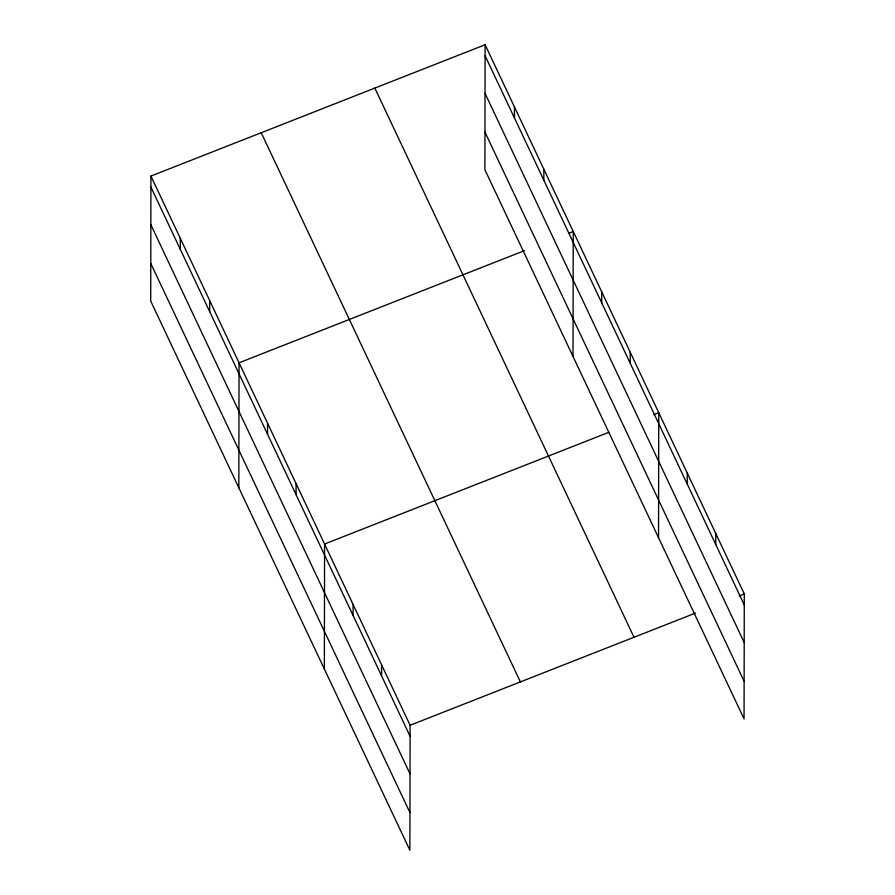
<?xml version="1.0" encoding="UTF-8"?>
<svg xmlns="http://www.w3.org/2000/svg" width="895" height="895" viewBox="0 0 895 895"><rect width="100%" height="100%" fill="white"/><g stroke="black" fill="none" stroke-linecap="round" stroke-linejoin="round"><path stroke-width="1.34" d="M150.931 176.08L150.718 301.078L409.888 850.25L410.1 725.252L150.931 176.08L485.112 44.75L744.282 593.922L744.069 718.92L484.9 169.748L485.112 44.75M180.287 249.325L180.309 238.327M209.665 311.572L209.676 300.563M238.831 487.797L239.054 362.799L524.504 250.622M267.538 434.22L267.56 423.212M296.055 494.622L296.066 483.613M324.359 669.024L324.572 544.026L608.745 432.352M353.066 615.447L353.089 604.438M381.572 675.848L381.594 664.84M514.468 117.995L514.491 106.986M543.847 180.231L543.858 169.233M573.013 356.467L573.236 231.469L569.388 232.98M601.72 302.879L601.742 291.871M630.225 363.292L630.248 352.283M658.541 537.694L658.754 412.696L653.63 414.709M687.248 484.106L687.27 473.097M715.754 544.518L715.776 533.51M410.1 725.252L695.549 613.064M739.158 595.936L744.282 593.922M485.101 55.758L744.26 604.919M485.034 93.371L744.192 642.543M484.967 132.136L744.125 681.296M374.837 88.09L634.007 637.262M261.217 132.74L520.387 681.912M150.919 187.089L410.078 736.261M150.852 224.712L410.022 773.873M150.785 263.466L409.955 812.638"/></g></svg>
